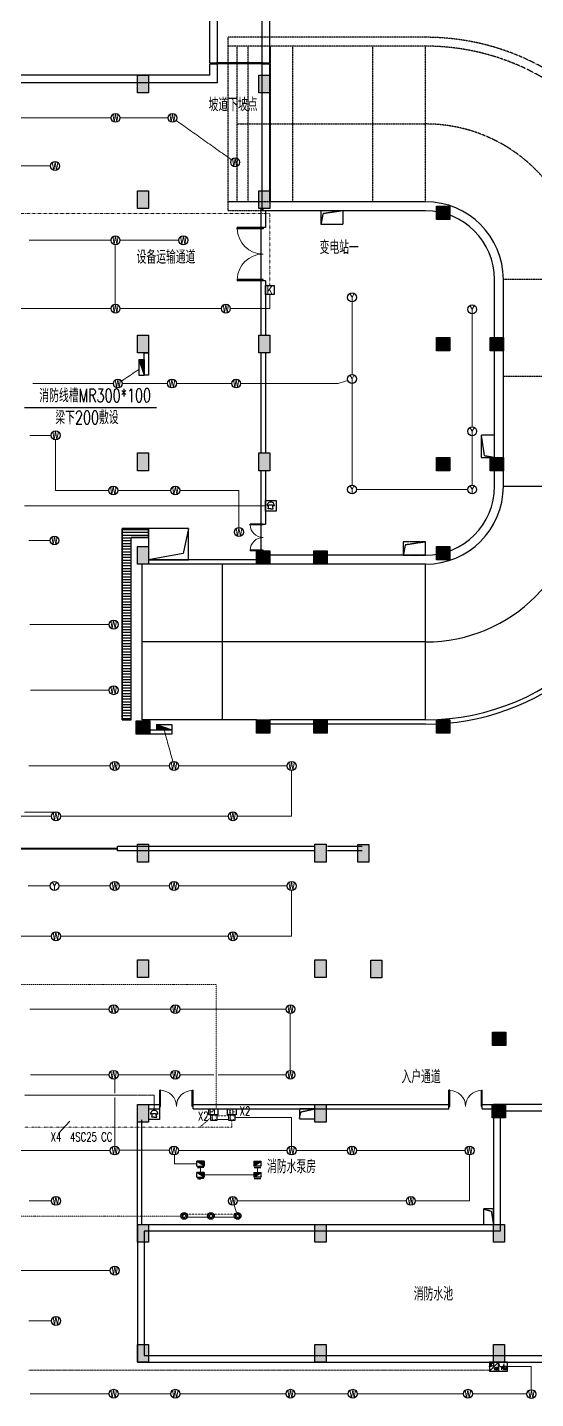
# Model space of a CAD drawing. Extents: x -1348811 to 123514, y -640545 to 749356.
# Drawn here: x -527748 to -504907, y -441352 to -379673 of the extents above; entities that cross this region are included whole.
import ezdxf
from ezdxf.enums import TextEntityAlignment as Align

# ---------------------------------------------------------------- set-up
doc = ezdxf.new("R2010")
doc.units = 0
doc.header["$LTSCALE"] = 10
doc.header["$MEASUREMENT"] = 0
for name, pattern in [('8.17_for siteplandwg$0$DASH', [0.35, 0.25, -0.1]), ('ACAD_ISO11W100', [33.5, 12, -3, 12, -3, 0.5, -3]), ('DASH', [0.35, 0.25, -0.1]), ('DASHDOT', [25.4, 12.7, -6.35, 0, -6.35]), ('DIVIDE2', [0.625, 0.25, -0.125, 0, -0.125, 0, -0.125]), ('PHANTOM', [2.5, 1.25, -0.25, 0.25, -0.25, 0.25, -0.25]), ('常规', [20, 10, 0, 10])]:
    doc.linetypes.add(name, pattern=pattern)
doc.layers.get('0').update_dxf_attribs({"linetype": 'CONTINUOUS'})
for name, color, linetype in [('A-STAIRS', 9, 'CONTINUOUS'), ('COLU', 1, 'CONTINUOUS'), ('COLU_HATCH', 252, 'CONTINUOUS'), ('jlq', 1, 'CONTINUOUS'), ('JPS-P', 150, 'PHANTOM'), ('JPS-WALL', 7, 'CONTINUOUS'), ('JPS-XHS', 7, 'CONTINUOUS'), ('RD-equip', 3, 'CONTINUOUS'), ('RD-Text', 4, 'CONTINUOUS'), ('STAIR', 9, 'CONTINUOUS'), ('STAIRS', 9, 'CONTINUOUS'), ('TEXT', 7, 'CONTINUOUS'), ('wall', 8, 'CONTINUOUS'), ('WINDOW', 4, 'CONTINUOUS'), ('大空间线缆层', 1, 'CONTINUOUS')]:
    doc.layers.add(name, color=color, linetype=linetype)
doc.layers.add('RD-Line', color=2, linetype='常规', lineweight=0)
doc.styles.add('FS1', font='txt4.shx', dxfattribs={"width": 0.8, "bigfont": 'fstxt.shx'})
doc.styles.add('FS2', font='tjromans.shx', dxfattribs={"width": 0.8, "bigfont": 'tjhztxt.shx'})
doc.styles.get("Standard").update_dxf_attribs({"font": 'GBENOR', "bigfont": 'GBCBIG'})

# ---------------------------------------------------------------- blocks, each defined once
blk = doc.blocks.new('$DorLib2D$00000002')
for p, q in [((-0.5, 0), (-0.5, 0.4875)), ((-0.475, 0.4875), (-0.5, 0.4875)), ((-0.475, 0), (-0.475, 0.4875)), ((0.475, 0), (0.475, 0.4875)), ((0.475, 0.4875), (0.5, 0.4875)), ((0.5, 0), (0.5, 0.4875)), ((-0.5, 0), (-0.475, 0)), ((0.5, 0), (0.475, 0))]:
    blk.add_line(p, q)
at = {"lineweight": 13}
for centre, start, end in [((-0.4875, 0), 0, 88.53072), ((0.4875, 0), 91.46928, 180)]:
    blk.add_arc(centre, 0.4875, start, end, dxfattribs=at)
blk = doc.blocks.new('WG')
at = {"layer": 'RD-equip'}
blk.add_circle((0, 0), 200, dxfattribs=at)
at = {"layer": 'RD-equip', "color": 4, "style": 'FS1', "width": 0.8}
blk.add_attdef('消防', text='', height=360, dxfattribs=at).set_placement((0, 0), align=Align.MIDDLE)
blk = doc.blocks.new('WWWW')
at = {"layer": 'RD-equip'}
blk.add_blockref('WG', (0, 0), dxfattribs=at).add_auto_attribs({'消防': 'W'})
blk = doc.blocks.new('yy')
at = {"layer": 'RD-equip'}
blk.add_circle((0, 0), 200, dxfattribs=at)
at = {"layer": 'RD-equip', "color": 4, "style": 'FS1', "width": 0.8}
blk.add_attdef('Y', text='', height=360, dxfattribs=at).set_placement((0, 0), align=Align.MIDDLE)
blk = doc.blocks.new('YYYY')
at = {"layer": 'RD-equip'}
blk.add_blockref('yy', (0, 0), dxfattribs=at).add_auto_attribs({'Y': 'Y'})
blk = doc.blocks.new('A$C306E046D')
at = {"layer": 'jlq'}
for p, q in [((-550, 600), (-550, -4800)), ((-250, 300), (-250, -5100))]:
    blk.add_line(p, q, dxfattribs=at)
blk = doc.blocks.new('$equip$00001636')
for p, q in [((0.5, 0), (-0.5, 0)), ((0.5, 0), (-0.5, -1)), ((-0.5, 0), (-0.5, -1)), ((0.5, -1), (0.5, 0)), ((-0.5, -1), (0.5, -1)), ((-0.42, -0.13, 0), (-0.42, -0.43, 0)), ((-0.27, -0.13, 0), (-0.42, -0.13, 0)), ((-0.42, -0.43, 0), (-0.27, -0.43, 0)), ((-0.27, -0.18, 0), (-0.07, -0.08, 0)), ((-0.27, -0.43, 0), (-0.27, -0.13, 0)), ((-0.07, -0.48, 0), (-0.27, -0.38, 0)), ((-0.07, -0.08, 0), (-0.07, -0.48, 0)), ((0.11, -0.6), (0.34, -0.84)), ((0.11, -0.84), (0.34, -0.6))]:
    blk.add_line(p, q)
blk.add_circle((0.22, -0.72), 0.169)
for p in [(0, 0), (-0.5, -0.5), (0, -1), (0.5, -0.5)]:
    blk.add_point(p)
at = {"flags": 9}
blk.add_attdef('A', (0, 0), '', height=0.00002, dxfattribs=at)
blk.add_attdef('B', text='', height=0.4, dxfattribs=at).set_placement((0.88, -0.7), align=Align.MIDDLE_CENTER)
blk = doc.blocks.new('$equip$00001630')
for p, q in [((-0.5, 0), (-0.5, -1)), ((0.5, 0), (-0.5, 0)), ((0.5, -1), (0.5, 0)), ((-0.5, -1), (0.5, -1)), ((-0.17, -0.5), (-0.17, -0.85))]:
    blk.add_line(p, q)
for radius in [0.226, 0.113]:
    blk.add_circle((0.23, -0.64), radius)
blk.add_arc((-0.17, -0.2), 0.3, 180, 0)
for p in [(0, 0), (-0.5, -0.5), (0, -1), (0.5, -0.5)]:
    blk.add_point(p)
at = {"flags": 9}
blk.add_attdef('A', (0, 0), '', height=0.00002, dxfattribs=at)
blk.add_attdef('B', text='', height=0.4, dxfattribs=at).set_placement((0.88, -0.7), align=Align.MIDDLE_CENTER)
blk = doc.blocks.new('daadfadada')
at = {"layer": 'RD-equip'}
blk.add_lwpolyline([(-300, 600), (300, 600), (300, 0), (-300, 0)], close=True, dxfattribs=at)
at = {"layer": 'RD-equip', "color": 4, "style": 'FS1', "width": 0.8}
blk.add_attdef('M', text='', height=600, dxfattribs=at).set_placement((0, 300), align=Align.MIDDLE)
blk = doc.blocks.new('SC')
at = {"linetype": 'Continuous'}
for centre, radius in [((0, 0), 150), ((-112, 0), 25), ((-112, 0), 15), ((-112, 0), 5), ((-56, 97), 25), ((0, 0), 75), ((-56, 97), 15), ((-56, 97), 5), ((56, 97), 25), ((56, 97), 15), ((56, 97), 5), ((112, 0), 25), ((112, 0), 15), ((112, 0), 5), ((-56, -97), 25), ((-56, -97), 15), ((-56, -97), 5), ((56, -97), 25), ((56, -97), 15), ((56, -97), 5)]:
    blk.add_circle(centre, radius, dxfattribs=at)
blk = doc.blocks.new('SB')
at = {"linetype": 'Continuous'}
blk.add_hatch(color=256, dxfattribs=at).paths.add_polyline_path([(0, 110), (0, -110), (330, -110)])
for p, q in [((0, 110), (330, -110)), ((330, 110), (0, 110)), ((0, -110), (0, 110)), ((17, 166), (313, 166)), ((313, 166), (172, 193)), ((330, 110), (330, -110)), ((0, -110), (330, -110))]:
    blk.add_line(p, q, dxfattribs=at)
blk = doc.blocks.new('KZMK')
at = {"layer": 'RD-equip'}
blk.add_lwpolyline([(-200, 400), (200, 400), (200, 0), (-200, 0)], close=True, dxfattribs=at)
at = {"layer": 'RD-equip', "color": 4, "style": 'FS1', "width": 0.8}
blk.add_attdef('C', text='', height=400, dxfattribs=at).set_placement((0, 200), align=Align.MIDDLE)
blk = doc.blocks.new('DXHS')
at = {"layer": 'JPS-XHS'}
blk.add_hatch(color=256, dxfattribs=at).paths.add_polyline_path([(-350, 240), (-350, 0), (350, 0)])
at = {"layer": 'JPS-XHS', "linetype": 'Continuous'}
for p, q in [((-350, 240), (-350, 0)), ((-350, 240), (350, 240)), ((-350, 0), (350, 0)), ((350, 240), (350, 0))]:
    blk.add_line(p, q, dxfattribs=at)
at = {"layer": 'JPS-XHS'}
blk.add_line((-350, 240), (350, 0), dxfattribs=at)
blk = doc.blocks.new('adfarq2daasdfwqdf')
at = {"color": 4}
for p, q in [((-73, 0), (-139, 0)), ((-94, -112), (-67, 29)), ((-67, 29), (62, 29)), ((94, -112), (62, 29)), ((139, 0), (71, 0)), ((0, -112), (-94, -112)), ((0, -112), (94, -112))]:
    blk.add_line(p, q, dxfattribs=at)
blk.add_ellipse((0, 0), major_axis=(98.3, 98.3), ratio=1, start_param=5.497787, end_param=8.63938, dxfattribs=at)
at = {"layer": 'RD-equip'}
blk.add_lwpolyline([(-201, 200), (199, 200), (199, -200), (-201, -200)], close=True, dxfattribs=at)

msp = doc.modelspace()

# ---------------------------------------------------------------- hatches: boundary and pattern name
at = {"layer": 'COLU_HATCH'}
for points in [[(-522803.4, -381816.4), (-522303.4, -381816.4), (-522303.4, -382616.4), (-522803.4, -382616.4)], [(-517353.4, -381816.4), (-516853.4, -381816.4), (-516853.4, -382616.4), (-517353.4, -382616.4)], [(-522803.4, -387016.4), (-522303.4, -387016.4), (-522303.4, -387816.4), (-522803.4, -387816.4)], [(-517353.4, -387016.4), (-516853.4, -387016.4), (-516853.4, -387816.4), (-517353.4, -387816.4)], [(-509353.4, -387716.4), (-508753.4, -387716.4), (-508753.4, -388316.4), (-509353.4, -388316.4)], [(-522803.4, -393516.4), (-522303.4, -393516.4), (-522303.4, -394316.4), (-522803.4, -394316.4)], [(-517353.4, -393516.4), (-516853.4, -393516.4), (-516853.4, -394316.4), (-517353.4, -394316.4)], [(-509353.4, -393616.4), (-508753.4, -393616.4), (-508753.4, -394216.4), (-509353.4, -394216.4)], [(-506953.4, -393616.4), (-506353.4, -393616.4), (-506353.4, -394216.4), (-506953.4, -394216.4)], [(-522803.4, -398816.4), (-522303.4, -398816.4), (-522303.4, -399616.4), (-522803.4, -399616.4)], [(-517353.4, -398816.4), (-516853.4, -398816.4), (-516853.4, -399616.4), (-517353.4, -399616.4)], [(-509353.4, -399016.4), (-508753.4, -399016.4), (-508753.4, -399616.4), (-509353.4, -399616.4)], [(-506953.4, -399016.4), (-506353.4, -399016.4), (-506353.4, -399616.4), (-506953.4, -399616.4)], [(-522803.4, -403016.4), (-522303.4, -403016.4), (-522303.4, -403816.4), (-522803.4, -403816.4)], [(-517453.4, -403216.4), (-516853.4, -403216.4), (-516853.4, -403816.4), (-517453.4, -403816.4)], [(-514876.1, -403216.4), (-514276.1, -403216.4), (-514276.1, -403816.4), (-514876.1, -403816.4)], [(-509353.4, -403023.7), (-508753.4, -403023.7), (-508753.4, -403623.7), (-509353.4, -403623.7)], [(-522853.4, -410866.4), (-522253.4, -410866.4), (-522253.4, -411466.4), (-522853.4, -411466.4)], [(-517453.4, -410816.4), (-516853.4, -410816.4), (-516853.4, -411416.4), (-517453.4, -411416.4)], [(-514876.1, -410816.4), (-514276.1, -410816.4), (-514276.1, -411416.4), (-514876.1, -411416.4)], [(-509353.4, -410816.4), (-508753.4, -410816.4), (-508753.4, -411416.4), (-509353.4, -411416.4)], [(-522803.4, -416416.4), (-522303.4, -416416.4), (-522303.4, -417216.4), (-522803.4, -417216.4)], [(-514826.1, -416416.4), (-514326.1, -416416.4), (-514326.1, -417216.4), (-514826.1, -417216.4)], [(-512902, -416423.9), (-512402, -416423.9), (-512402, -417223.9), (-512902, -417223.9)], [(-522803.4, -421616.4), (-522303.4, -421616.4), (-522303.4, -422416.4), (-522803.4, -422416.4)], [(-514826.1, -421616.4), (-514326.1, -421616.4), (-514326.1, -422416.4), (-514826.1, -422416.4)], [(-512319, -421626), (-511819, -421626), (-511819, -422426), (-512319, -422426)], [(-506840.8, -424869), (-506240.8, -424869), (-506240.8, -425469), (-506840.8, -425469)], [(-522803.4, -428116.4), (-522303.4, -428116.4), (-522303.4, -428916.4), (-522803.4, -428916.4)], [(-514826.1, -428116.4), (-514326.1, -428116.4), (-514326.1, -428916.4), (-514826.1, -428916.4)], [(-506853.4, -428116.4), (-506253.4, -428116.4), (-506253.4, -428716.4), (-506853.4, -428716.4)], [(-522803.4, -433516.4), (-522303.4, -433516.4), (-522303.4, -434316.4), (-522803.4, -434316.4)], [(-514826.1, -433516.4), (-514326.1, -433516.4), (-514326.1, -434316.4), (-514826.1, -434316.4)], [(-506803.4, -433516.4), (-506303.4, -433516.4), (-506303.4, -434316.4), (-506803.4, -434316.4)], [(-522803.4, -438916.4), (-522303.4, -438916.4), (-522303.4, -439716.4), (-522803.4, -439716.4)], [(-514826.1, -438916.4), (-514326.1, -438916.4), (-514326.1, -439716.4), (-514826.1, -439716.4)], [(-506803.4, -438916.4), (-506303.4, -438916.4), (-506303.4, -439716.4), (-506803.4, -439716.4)]]:
    msp.add_hatch(color=256, dxfattribs=at).paths.add_polyline_path(points)
at = {"layer": 'STAIRS'}
h = msp.add_hatch(dxfattribs=at)
h.set_pattern_fill('ANSI31', color=252, scale=1000, angle=315, style=0)
h.set_pattern_definition([(0, (-485.74, -365756.97), (4e-14, 125), [])])
h.paths.add_polyline_path([(-523486.4, -410816.4), (-523086.4, -410816.4), (-523086.4, -402616.4), (-522303.4, -402616.4), (-522303.4, -402216.4), (-523486.4, -402216.4)])

# ---------------------------------------------------------------- linework, layer by layer
at = {"layer": 'A-STAIRS', "linetype": 'DASH', "ltscale": 5}
for p, q in [((-509853.4, -380116.4), (-518720.4, -380116.4)), ((-518720.4, -387916.4), (-518720.4, -380116.4)), ((-509853.4, -380516.4), (-518720.4, -380516.4)), ((-518320.4, -387516.4), (-518320.4, -380516.4)), ((-517820.4, -387516.4), (-517820.4, -380516.4)), ((-516820.4, -387516.4), (-516820.4, -380516.4)), ((-515820.4, -387516.4), (-515820.4, -380516.4)), ((-512220.4, -387516.4), (-512220.4, -380516.4)), ((-509853.4, -387516.4), (-509853.4, -380516.4)), ((-518293.4, -384016.4), (-509853.4, -384016.4)), ((-517353.4, -387516.4), (-518720.4, -387516.4)), ((-516853.4, -387516.4), (-518720.4, -387516.4)), ((-517153.4, -387916.4), (-518720.4, -387916.4)), ((-499353.4, -391016.4), (-506353.4, -391016.4)), ((-506353.4, -395366.4), (-499353.4, -395366.4))]:
    msp.add_line(p, q, dxfattribs=at)
at = {"layer": 'A-STAIRS', "linetype": 'ByBlock'}
for p, q in [((-517153.4, -381266.4), (-519253.4, -381266.4)), ((-517153.4, -381316.4), (-519253.4, -381316.4)), ((-499353.4, -400316.4), (-506353.4, -400316.4)), ((-523486.4, -410816.4), (-523486.4, -402216.4)), ((-522303.4, -402216.4), (-523486.4, -402216.4)), ((-523086.4, -410816.4), (-523086.4, -402616.4)), ((-522303.4, -402616.4), (-523086.4, -402616.4)), ((-522586.4, -410816.4), (-522586.4, -403816.4)), ((-518986.4, -410816.4), (-518986.4, -403816.4)), ((-518986.4, -410816.4), (-518986.4, -403816.4)), ((-509853.4, -410816.4), (-509853.4, -403816.4)), ((-509853.4, -407316.4), (-522586.4, -407316.4)), ((-523086.4, -410816.4), (-523486.4, -410816.4))]:
    msp.add_line(p, q, dxfattribs=at)
at = {"layer": 'A-STAIRS', "linetype": 'DASH'}
for points in [[(-513553.4, -387916.4), (-514465.5, -388052.3), (-514553.4, -388516.4)], [(-513553.4, -387916.4), (-514465.5, -388052.3), (-514553.4, -388516.4)], [(-507353.4, -398016.4), (-507217.5, -398928.5), (-506753.4, -399016.4)], [(-509853.4, -402816.4), (-510765.5, -402952.3), (-510853.4, -403416.4)], [(-515526.1, -428766.4), (-515452.3, -428454.4), (-514826.1, -428316.4)], [(-507253.4, -432816.4), (-506899.1, -432923.8), (-506803.4, -433516.4)]]:
    msp.add_lwpolyline(points, dxfattribs=at)
for points in [[(-514553.4, -388516.4), (-513553.4, -388516.4), (-513553.4, -387916.4), (-514553.4, -387916.4)], [(-514553.4, -388516.4), (-513553.4, -388516.4), (-513553.4, -387916.4), (-514553.4, -387916.4)], [(-506753.4, -399016.4), (-506753.4, -398016.4), (-507353.4, -398016.4), (-507353.4, -399016.4)], [(-510853.4, -403416.4), (-509853.4, -403416.4), (-509853.4, -402816.4), (-510853.4, -402816.4)], [(-514826.1, -428766.4), (-514826.1, -428316.4), (-515526.1, -428316.4), (-515526.1, -428766.4)], [(-507253.4, -433516.4), (-506803.4, -433516.4), (-506803.4, -432816.4), (-507253.4, -432816.4)]]:
    msp.add_lwpolyline(points, close=True, dxfattribs=at)
at = {"layer": 'A-STAIRS', "linetype": 'ByBlock'}
msp.add_lwpolyline([(-522303.4, -402216.4), (-522303.4, -403616.4), (-520503.4, -403616.4), (-520503.4, -402216.4)], close=True, dxfattribs=at)
msp.add_lwpolyline([(-520503.4, -402216.4), (-520742.1, -403334.8), (-522303.4, -403616.4)], dxfattribs=at)
at = {"layer": 'A-STAIRS', "linetype": 'DASH', "ltscale": 5}
for radius in [10900, 10500, 7000]:
    msp.add_arc((-509853.4, -391016.4), radius, 0, 90, dxfattribs=at)
at = {"layer": 'A-STAIRS', "linetype": 'ByBlock'}
msp.add_arc((-509853.4, -400316.4), 7000, 270, 0, dxfattribs=at)
at = {"layer": 'COLU'}
for points in [[(-522803.4, -381816.4), (-522303.4, -381816.4), (-522303.4, -382616.4), (-522803.4, -382616.4)], [(-517353.4, -381816.4), (-516853.4, -381816.4), (-516853.4, -382616.4), (-517353.4, -382616.4)], [(-522803.4, -387016.4), (-522303.4, -387016.4), (-522303.4, -387816.4), (-522803.4, -387816.4)], [(-517353.4, -387016.4), (-516853.4, -387016.4), (-516853.4, -387816.4), (-517353.4, -387816.4)], [(-509353.4, -387716.4), (-508753.4, -387716.4), (-508753.4, -388316.4), (-509353.4, -388316.4)], [(-522803.4, -393516.4), (-522303.4, -393516.4), (-522303.4, -394316.4), (-522803.4, -394316.4)], [(-517353.4, -393516.4), (-516853.4, -393516.4), (-516853.4, -394316.4), (-517353.4, -394316.4)], [(-509353.4, -393616.4), (-508753.4, -393616.4), (-508753.4, -394216.4), (-509353.4, -394216.4)], [(-506953.4, -393616.4), (-506353.4, -393616.4), (-506353.4, -394216.4), (-506953.4, -394216.4)], [(-522803.4, -398816.4), (-522303.4, -398816.4), (-522303.4, -399616.4), (-522803.4, -399616.4)], [(-517353.4, -398816.4), (-516853.4, -398816.4), (-516853.4, -399616.4), (-517353.4, -399616.4)], [(-509353.4, -399016.4), (-508753.4, -399016.4), (-508753.4, -399616.4), (-509353.4, -399616.4)], [(-506953.4, -399016.4), (-506353.4, -399016.4), (-506353.4, -399616.4), (-506953.4, -399616.4)], [(-522803.4, -403016.4), (-522303.4, -403016.4), (-522303.4, -403816.4), (-522803.4, -403816.4)], [(-517453.4, -403216.4), (-516853.4, -403216.4), (-516853.4, -403816.4), (-517453.4, -403816.4)], [(-514876.1, -403216.4), (-514276.1, -403216.4), (-514276.1, -403816.4), (-514876.1, -403816.4)], [(-509353.4, -403023.7), (-508753.4, -403023.7), (-508753.4, -403623.7), (-509353.4, -403623.7)], [(-522853.4, -410866.4), (-522253.4, -410866.4), (-522253.4, -411466.4), (-522853.4, -411466.4)], [(-517453.4, -410816.4), (-516853.4, -410816.4), (-516853.4, -411416.4), (-517453.4, -411416.4)], [(-514876.1, -410816.4), (-514276.1, -410816.4), (-514276.1, -411416.4), (-514876.1, -411416.4)], [(-509353.4, -410816.4), (-508753.4, -410816.4), (-508753.4, -411416.4), (-509353.4, -411416.4)], [(-522803.4, -416416.4), (-522303.4, -416416.4), (-522303.4, -417216.4), (-522803.4, -417216.4)], [(-514826.1, -416416.4), (-514326.1, -416416.4), (-514326.1, -417216.4), (-514826.1, -417216.4)], [(-512902, -416423.9), (-512402, -416423.9), (-512402, -417223.9), (-512902, -417223.9)], [(-522803.4, -421616.4), (-522303.4, -421616.4), (-522303.4, -422416.4), (-522803.4, -422416.4)], [(-514826.1, -421616.4), (-514326.1, -421616.4), (-514326.1, -422416.4), (-514826.1, -422416.4)], [(-512319, -421626), (-511819, -421626), (-511819, -422426), (-512319, -422426)], [(-506840.8, -424869), (-506240.8, -424869), (-506240.8, -425469), (-506840.8, -425469)], [(-522803.4, -428116.4), (-522303.4, -428116.4), (-522303.4, -428916.4), (-522803.4, -428916.4)], [(-514826.1, -428116.4), (-514326.1, -428116.4), (-514326.1, -428916.4), (-514826.1, -428916.4)], [(-506853.4, -428116.4), (-506253.4, -428116.4), (-506253.4, -428716.4), (-506853.4, -428716.4)], [(-522803.4, -433516.4), (-522303.4, -433516.4), (-522303.4, -434316.4), (-522803.4, -434316.4)], [(-514826.1, -433516.4), (-514326.1, -433516.4), (-514326.1, -434316.4), (-514826.1, -434316.4)], [(-506803.4, -433516.4), (-506303.4, -433516.4), (-506303.4, -434316.4), (-506803.4, -434316.4)], [(-522803.4, -438916.4), (-522303.4, -438916.4), (-522303.4, -439716.4), (-522803.4, -439716.4)], [(-514826.1, -438916.4), (-514326.1, -438916.4), (-514326.1, -439716.4), (-514826.1, -439716.4)], [(-506803.4, -438916.4), (-506303.4, -438916.4), (-506303.4, -439716.4), (-506803.4, -439716.4)]]:
    msp.add_lwpolyline(points, close=True, dxfattribs=at)
at = {"layer": 'jlq'}
for p, q in [((-519553.4, -381266.4), (-519553.4, -370916.4)), ((-519203.4, -381266.4), (-519203.4, -370916.4)), ((-517203.4, -381266.4), (-517203.4, -370916.4)), ((-516853.4, -381266.4), (-516853.4, -370916.4)), ((-519553.4, -381266.4), (-519203.4, -381266.4)), ((-519553.4, -381316.4), (-519203.4, -381316.4)), ((-519553.4, -381816.4), (-519553.4, -381316.4)), ((-519203.4, -382166.4), (-519203.4, -381316.4)), ((-517203.4, -381266.4), (-516853.4, -381266.4)), ((-517203.4, -381316.4), (-516853.4, -381316.4)), ((-517203.4, -387916.4), (-517203.4, -381316.4)), ((-516853.4, -387516.4), (-516853.4, -381316.4)), ((-519553.4, -381816.4), (-541330.5, -381816.4)), ((-519203.4, -382166.4), (-541212.4, -382166.4)), ((-509853.4, -387916.4), (-517203.4, -387916.4)), ((-517153.4, -387916.4), (-517153.4, -387816.4)), ((-509853.4, -387516.4), (-516853.4, -387516.4)), ((-506753.4, -400316.4), (-506753.4, -391016.4)), ((-506353.4, -400316.4), (-506353.4, -391016.4)), ((-509853.4, -403416.4), (-516853.4, -403416.4)), ((-516853.4, -403416.4), (-516853.4, -403816.4)), ((-509853.4, -403816.4), (-516853.4, -403816.4)), ((-498353.4, -428116.4), (-506803.4, -428116.4)), ((-506803.4, -428116.4), (-506803.4, -433516.4)), ((-498703.4, -428416.4), (-506503.4, -428416.4)), ((-506503.4, -428416.4), (-506503.4, -433816.4)), ((-522803.4, -433516.4), (-522803.4, -439716.4)), ((-522803.4, -433516.4), (-506803.4, -433516.4)), ((-506503.4, -433816.4), (-522503.4, -433816.4)), ((-522503.4, -433816.4), (-522503.4, -439416.4)), ((-522803.4, -439716.4), (-498703.4, -439716.4)), ((-522503.4, -439416.4), (-498703.4, -439416.4))]:
    msp.add_line(p, q, dxfattribs=at)
for centre, radius, start, end in [((-509853.4, -391016.4), 3500, 0, 90), ((-509853.4, -391016.4), 3100, 0, 90), ((-509853.4, -400316.4), 3500, 270, 0), ((-509853.4, -400316.4), 3100, 270, 0)]:
    msp.add_arc(centre, radius, start, end, dxfattribs=at)
at = {"layer": 'JPS-WALL'}
for points in [[(-522303.4, -394316.4), (-522303.4, -395316.4), (-522503.4, -395316.4), (-522503.4, -394316.4)], [(-521253.4, -411466.4), (-522253.4, -411466.4), (-522253.4, -411266.4), (-521253.4, -411266.4)]]:
    msp.add_lwpolyline(points, close=True, dxfattribs=at)
at = {"layer": 'RD-equip'}
for points in [[(-519592.2, -428316.4), (-519192.5, -428316.4), (-519192.5, -428583.1), (-519592.2, -428583.1)], [(-518760.1, -428316.4), (-518360.4, -428316.4), (-518360.4, -428583.1), (-518760.1, -428583.1)]]:
    msp.add_lwpolyline(points, close=True, dxfattribs=at)
at = {"layer": 'RD-Line'}
for p, q in [((-523988.3, -383740.9), (-528897.2, -383740.9)), ((-521427.9, -383740.9), (-523588.3, -383740.9)), ((-518575.4, -385625.4), (-521064.9, -383856.8)), ((-526705.9, -385899.4), (-534356.2, -385899.4)), ((-527670.3, -389248.6), (-523988.3, -389248.6)), ((-523812, -392125), (-523812, -389447.2)), ((-523588.3, -389248.6), (-520939.2, -389248.6)), ((-516853.4, -391684.6), (-516853.4, -392323.2)), ((-513154.2, -395284.5), (-513154.2, -392017.7)), ((-523988.3, -392323.6), (-528897.2, -392323.6)), ((-519028.8, -392323.6), (-523588.3, -392323.6)), ((-518628.8, -392323.2), (-516853.4, -392323.2)), ((-507755.7, -392554.8), (-507755.7, -397639.7)), ((-522743.4, -395061.5), (-523519.9, -395580.6)), ((-527510, -395691.7), (-523886.1, -395691.7)), ((-523486.1, -395691.7), (-521451.2, -395691.7)), ((-521051.2, -395691.7), (-518565.4, -395691.7)), ((-518165.4, -395691.7), (-513779, -395691.7)), ((-513779, -395691.7), (-513344, -395547.4)), ((-513154.2, -400259.3), (-513154.2, -395684.5)), ((-526681.8, -398023.9), (-527645.4, -398023.9)), ((-526481.8, -398223.9), (-526481.8, -400504.1)), ((-507755.7, -398039.7), (-507755.7, -400259.3)), ((-524087.5, -400504.1), (-526481.8, -400504.1)), ((-521299.1, -400504.1), (-523687.5, -400504.1)), ((-518239.9, -400504.1), (-520899.1, -400504.1)), ((-518239.9, -402173.9), (-518239.9, -400504.1)), ((-507955.7, -400459.3), (-512954.2, -400459.3)), ((-526732.5, -402749.8), (-527688.2, -402749.8)), ((-527641.9, -406535.5), (-524073.4, -406535.5)), ((-524073.4, -409487.5), (-527604, -409487.5)), ((-521603.4, -411266.4), (-521211.9, -412701)), ((-527683.4, -412894), (-524023.4, -412894)), ((-523623.4, -412894), (-521359.2, -412894)), ((-520959.2, -412894), (-516073.4, -412894)), ((-515883.1, -413093.8), (-515883.1, -415150.8)), ((-526538.2, -414971.7), (-527884.8, -414971.7)), ((-526666.1, -415158.3), (-528564.5, -415158.3)), ((-518716.1, -415158.3), (-526266.1, -415158.3)), ((-518316.3, -415150.8), (-515883.1, -415150.8)), ((-527711.7, -418294), (-526731.1, -418294)), ((-526331.1, -418294), (-524023.4, -418294)), ((-523623.4, -418294), (-521359.2, -418294)), ((-520959.2, -418294), (-516073.4, -418294)), ((-515878.8, -418493.9), (-515878.8, -420558.3)), ((-526666.1, -420558.3), (-534316.1, -420558.3)), ((-518716.1, -420558.3), (-526266.1, -420558.3)), ((-515878.8, -420558.3), (-518316.1, -420558.3)), ((-527647.9, -423835.5), (-524073.4, -423835.5)), ((-523673.4, -423835.5), (-521302.8, -423835.5)), ((-520902.8, -423835.5), (-516123.4, -423835.5)), ((-515933.2, -426587.7), (-515933.2, -424035.2)), ((-524073.4, -426787.5), (-527612.1, -426787.5)), ((-521302.8, -426787.5), (-523673.4, -426787.5)), ((-519368.9, -426787.5), (-520902.8, -426787.5)), ((-516123.4, -426787.5), (-519168.9, -426787.5)), ((-523823.4, -427610.7), (-523823.4, -426981.1)), ((-523823.4, -429994), (-523823.4, -427810.7)), ((-519241.9, -428791.6), (-518690.5, -428791.6)), ((-518430.1, -428713.3), (-515876.8, -428713.3)), ((-515876.8, -429994), (-515876.8, -428713.3)), ((-528909.2, -430194), (-524023.4, -430194)), ((-521358.6, -430177.9), (-523624.1, -430177.9)), ((-521135.1, -430392.5), (-521135.1, -430786.6)), ((-520959.2, -430194), (-516073.4, -430194)), ((-515673.4, -430194), (-513359.2, -430194)), ((-512959.2, -430194), (-508073.4, -430194)), ((-507873.4, -430394), (-507873.4, -432458.3)), ((-520126.7, -430786.6), (-521135.1, -430786.6)), ((-519968.2, -430979.9), (-519968.2, -431176.6)), ((-519968.2, -430979.9), (-519968.2, -431176.6)), ((-517412, -430952.6), (-517411.7, -431176.6)), ((-517412, -430952.6), (-517411.7, -431176.6)), ((-519796.7, -431286.6), (-517576.7, -431286.6)), ((-519796.7, -431286.6), (-517576.7, -431286.6)), ((-526666.1, -432459.8), (-527678.2, -432459.8)), ((-518455.4, -432648.8), (-518345.3, -432994.4)), ((-510716.1, -432458.3), (-518316.1, -432458.3)), ((-510316.1, -432458.3), (-507873.4, -432458.3)), ((-520560.7, -433193.7), (-519638.8, -433193.7)), ((-520549.7, -433193.7), (-519649.7, -433193.7)), ((-519360.7, -433193.7), (-518438.8, -433193.7)), ((-519349.7, -433193.7), (-518449.7, -433193.7)), ((-524023.4, -435594), (-528909.2, -435594)), ((-526666.1, -437858.3), (-527686, -437858.3)), ((-506172.5, -439916.4), (-505105.1, -439916.4)), ((-505105.1, -440952.1), (-505105.1, -439916.4)), ((-527632.2, -441135.5), (-524073.4, -441135.5)), ((-523673.4, -441135.5), (-521302.8, -441135.5)), ((-520902.8, -441135.5), (-516123.4, -441135.5)), ((-515723.4, -441135.5), (-513325.5, -441135.5)), ((-512925.5, -441135.5), (-508146.2, -441135.5)), ((-507746.2, -441135.5), (-505293.6, -441135.5))]:
    msp.add_line(p, q, dxfattribs=at)
at = {"layer": 'RD-Line', "color": 1, "linetype": 'DASHDOT', "ltscale": 0.03}
for p in [(-530172.5, -388038.5), (-516853.4, -391284.6)]:
    msp.add_line(p, (-516853.4, -388038.5), dxfattribs=at)
at = {"layer": 'RD-Line', "linetype": '8.17_for siteplandwg$0$DASH', "ltscale": 1.2}
msp.add_line((-517053.3, -401189), (-527884.8, -401189), dxfattribs=at)
at = {"layer": 'RD-Line', "color": 1, "linetype": 'DASHDOT', "ltscale": 0.05}
for p, q in [((-530172.5, -422721.6), (-519268.9, -422721.6)), ((-519268.9, -428316.4), (-519268.9, -422721.6)), ((-520849.7, -433140.5), (-530212.4, -433140.5))]:
    msp.add_line(p, q, dxfattribs=at)
at = {"layer": 'RD-Line', "linetype": '8.17_for siteplandwg$0$DASH'}
for p, q in [((-522053.4, -427710.7), (-527884.8, -427710.7)), ((-522053.4, -428316.4), (-522053.4, -427710.7))]:
    msp.add_line(p, q, dxfattribs=at)
at = {"layer": 'RD-Line', "color": 1, "linetype": 'DASHDOT', "ltscale": 0.02}
for p, q in [((-519241.9, -428637.4), (-518690.5, -428637.4)), ((-520571.6, -433059.4), (-519627.9, -433059.4)), ((-519371.6, -433059.4), (-518427.9, -433059.4))]:
    msp.add_line(p, q, dxfattribs=at)
at = {"layer": 'RD-Line', "color": 1, "linetype": 'DIVIDE2', "ltscale": 1.2}
msp.add_line((-527884.8, -429149.3), (-520003.3, -429149.3), dxfattribs=at)
at = {"layer": 'RD-Line', "color": 1, "linetype": 'DIVIDE2', "ltscale": 0.8}
for p, q in [((-520003.3, -429149.3), (-519502.3, -428713.3)), ((-520003.3, -429149.3), (-518560.3, -429149.3)), ((-518560.3, -428843.5), (-518560.3, -429149.3))]:
    msp.add_line(p, q, dxfattribs=at)
at = {"layer": 'RD-Line', "color": 1, "linetype": 'ACAD_ISO11W100', "ltscale": 0.05}
msp.add_line((-527681.3, -440073.4), (-506972.4, -440073.4), dxfattribs=at)
at = {"layer": 'RD-Text'}
for p, q in [((-527884.8, -396771.9), (-521947.3, -396771.9)), ((-525846.9, -428866.9), (-526356.6, -429431.6))]:
    msp.add_line(p, q, dxfattribs=at)
at = {"layer": 'STAIR'}
msp.add_line((-517453.4, -410816.4), (-522586.4, -410816.4), dxfattribs=at)
msp.add_lwpolyline([(-523486.4, -410816.4), (-523086.4, -410816.4), (-523086.4, -402616.4), (-522303.4, -402616.4), (-522303.4, -402216.4), (-523486.4, -402216.4)], close=True, dxfattribs=at)
at = {"layer": 'wall', "linetype": 'ByBlock'}
for p, q in [((-517253.4, -387816.4), (-517253.4, -388666.4)), ((-517053.4, -387916.4), (-517053.4, -388666.4)), ((-517053.4, -388666.4), (-517253.4, -388666.4)), ((-517253.4, -391066.4), (-517253.4, -393516.4)), ((-517053.4, -391066.4), (-517253.4, -391066.4)), ((-517053.4, -391066.4), (-517053.4, -393516.4)), ((-517253.4, -394316.4), (-517253.4, -398816.4)), ((-517053.4, -394316.4), (-517053.4, -398816.4)), ((-517253.4, -399616.4), (-517253.4, -402016.4)), ((-517053.4, -399616.4), (-517053.4, -402016.4)), ((-517253.4, -402016.4), (-517053.4, -402016.4)), ((-517453.4, -403616.4), (-522303.4, -403616.4)), ((-517453.4, -403816.4), (-522303.4, -403816.4)), ((-509853.4, -410816.4), (-516853.4, -410816.4)), ((-509853.4, -411016.4), (-516853.4, -411016.4)), ((-514853.4, -416516.4), (-523703.4, -416516.4)), ((-514853.4, -416716.4), (-523703.4, -416716.4)), ((-512699.2, -416516.4), (-514253.4, -416516.4)), ((-512700, -416716.4), (-514253.4, -416716.4)), ((-522303.4, -428116.4), (-521803.4, -428116.4)), ((-522303.4, -428316.4), (-521803.4, -428316.4)), ((-521803.4, -428316.4), (-521803.4, -428116.4)), ((-520303.4, -428316.4), (-520303.4, -428116.4)), ((-520303.4, -428116.4), (-508803.4, -428116.4)), ((-520303.4, -428316.4), (-514803.4, -428316.4)), ((-520303.4, -428316.4), (-508803.4, -428316.4)), ((-508803.4, -428316.4), (-508803.4, -428116.4)), ((-507303.4, -428316.4), (-507303.4, -428116.4)), ((-507303.4, -428116.4), (-506803.4, -428116.4)), ((-507303.4, -428316.4), (-506803.4, -428316.4)), ((-522803.4, -433516.4), (-522803.4, -428816.4)), ((-522603.4, -433516.4), (-522603.4, -428816.4)), ((-514303.4, -433516.4), (-506803.4, -433516.4))]:
    msp.add_line(p, q, dxfattribs=at)
at = {"layer": 'wall'}
msp.add_line((-523703.4, -416716.4), (-523703.4, -416516.4), dxfattribs=at)
at = {"layer": 'wall', "linetype": 'ByBlock'}
for radius, end in [(10500, 0), (10700, 348.904687)]:
    msp.add_arc((-509853.4, -400316.4), radius, 270, end, dxfattribs=at)
at = {"layer": 'WINDOW', "linetype": 'ByBlock'}
for p, q in [((-517253.4, -388666.4), (-517253.4, -391066.4)), ((-517253.4, -402016.4), (-517253.4, -403216.4))]:
    msp.add_line(p, q, dxfattribs=at)
at = {"layer": 'WINDOW', "linetype": 'DASH', "ltscale": 2, "const_width": 100}
msp.add_lwpolyline([(-523703.4, -416616.4), (-529403.4, -416616.4)], dxfattribs=at)

# ---------------------------------------------------------------- block references
at = {"layer": 'JPS-P'}
for name, p, rotation in [('SB', (-519796.7, -430786.6), 180), ('SB', (-519796.7, -431286.6), 180), ('SC', (-520699.7, -433137.3), 270), ('SC', (-519499.7, -433137.3), 270), ('SC', (-518299.7, -433137.3), 270)]:
    msp.add_blockref(name, p, dxfattribs=dict(at, rotation=rotation))
at = {"layer": 'JPS-P', "xscale": -1, "rotation": 180}
for p in [(-517576.7, -430786.6), (-517576.7, -431286.6)]:
    msp.add_blockref('SB', p, dxfattribs=at)
at = {"layer": 'JPS-XHS', "xscale": -1, "rotation": 90}
msp.add_blockref('DXHS', (-522503.4, -394966.4), dxfattribs=at)
at = {"layer": 'JPS-XHS'}
msp.add_blockref('DXHS', (-521603.4, -411266.4), dxfattribs=at)
at = {"layer": 'RD-equip'}
for name, p in [('WWWW', (-523788.3, -383740.9)), ('WWWW', (-521227.9, -383740.9)), ('WWWW', (-526506, -385907.2)), ('WWWW', (-518412.4, -385741.2)), ('WWWW', (-523788.3, -389248.6)), ('WWWW', (-520739.2, -389248.6)), ('YYYY', (-513154.2, -391817.7)), ('WWWW', (-523788.3, -392323.6)), ('WWWW', (-518828.8, -392323.6)), ('YYYY', (-507755.7, -392354.8)), ('YYYY', (-513154.2, -395484.5)), ('WWWW', (-523686.1, -395691.7)), ('WWWW', (-521251.2, -395691.7)), ('WWWW', (-518365.4, -395691.7)), ('WWWW', (-526481.8, -398023.9)), ('YYYY', (-507755.7, -397839.7)), ('YYYY', (-513154.2, -400459.3)), ('YYYY', (-507755.7, -400459.3)), ('WWWW', (-523887.5, -400504.1)), ('WWWW', (-521099.1, -400504.1)), ('WWWW', (-526532.5, -402753)), ('WWWW', (-518239.9, -402373.9)), ('WWWW', (-523873.4, -406535.5)), ('WWWW', (-523873.4, -409487.5)), ('WWWW', (-523823.4, -412894)), ('WWWW', (-521159.2, -412894)), ('WWWW', (-515873.4, -412894)), ('WWWW', (-526466.1, -415158.3)), ('WWWW', (-518516.1, -415158.3)), ('YYYY', (-526531.1, -418294)), ('WWWW', (-523823.4, -418294)), ('WWWW', (-521159.2, -418294)), ('WWWW', (-515873.4, -418294)), ('WWWW', (-526466.1, -420558.3)), ('WWWW', (-518516.1, -420558.3)), ('WWWW', (-523873.4, -423835.5)), ('WWWW', (-521102.8, -423835.5)), ('WWWW', (-515923.4, -423835.5)), ('WWWW', (-523873.4, -426787.5)), ('WWWW', (-521102.8, -426787.5)), ('WWWW', (-515923.4, -426787.5)), ('WWWW', (-523823.4, -430194)), ('WWWW', (-521159.2, -430194)), ('WWWW', (-515873.4, -430194)), ('WWWW', (-513159.2, -430194)), ('WWWW', (-507873.4, -430194)), ('WWWW', (-526466.1, -432458.3)), ('WWWW', (-518516.1, -432458.3)), ('WWWW', (-510516.1, -432458.3)), ('WWWW', (-523823.4, -435594)), ('WWWW', (-526466.1, -437858.3)), ('WWWW', (-523873.4, -441135.5)), ('WWWW', (-521102.8, -441135.5)), ('WWWW', (-515923.4, -441135.5)), ('WWWW', (-513125.5, -441135.5)), ('WWWW', (-507946.2, -441135.5)), ('WWWW', (-505094.2, -441151.8))]:
    msp.add_blockref(name, p, dxfattribs=at)
for name, p, xscale, yscale, zscale, values in [('daadfadada', (-516853.4, -391684.6), 0.6666700001806021, 0.6666699999477714, 0.66667, {'M': 'K'}), ('KZMK', (-519372.1, -428843.5), 0.6510000000707805, 0.6509999999543652, 0.6509999999999999, {'C': 'C'}), ('KZMK', (-518560.3, -428843.5), 0.6510000000707805, 0.6509999999543652, 0.6509999999999999, {'C': 'C'})]:
    msp.add_blockref(name, p, dxfattribs=dict(at, xscale=xscale, yscale=yscale, zscale=zscale)).add_auto_attribs(values)
at = {"layer": 'RD-equip', "xscale": 399.9743999999482, "yscale": 399.9743999999482}
for name, p, zscale in [('$equip$00001636', (-506772.5, -439716.4), 399.9744), ('$equip$00001630', (-506372.5, -439716.4), 399.9744000000001)]:
    msp.add_blockref(name, p, dxfattribs=dict(at, zscale=zscale))
at = {"layer": 'RD-Line'}
msp.add_blockref('A$C306E046D', (-506253.4, -428716.4), dxfattribs=at)
at = {"layer": 'WINDOW', "linetype": 'ByBlock', "rotation": 89.99999999998887}
for p, xscale, yscale, zscale in [((-517153.4, -389866.4), 2400, 2400, 2400), ((-517153.4, -402616.4), 1200, 1200, 1200)]:
    msp.add_blockref('$DorLib2D$00000002', p, dxfattribs=dict(at, xscale=xscale, yscale=yscale, zscale=zscale))
at = {"layer": 'WINDOW', "linetype": 'ByBlock', "yscale": 1500, "zscale": 1500}
for p, xscale in [((-521053.4, -428215.3), 1500), ((-508053.4, -428215.3), -1500)]:
    msp.add_blockref('$DorLib2D$00000002', p, dxfattribs=dict(at, xscale=xscale))
at = {"layer": '大空间线缆层', "linetype": '常规', "xscale": 1.200000000000058, "yscale": 1.199999999953434, "zscale": 1.2, "rotation": 0.03429375488022728}
for p in [(-516812.1, -401188.9), (-522048.4, -428556.6)]:
    msp.add_blockref('adfarq2daasdfwqdf', p, dxfattribs=at)

# ---------------------------------------------------------------- texts
at = {"layer": 'RD-equip', "color": 4, "style": 'FS1', "width": 0.7}
for tag, p in [('PL', (-519390.4, -428452.5)), ('XF', (-518558.3, -428452.5))]:
    msp.add_attdef(tag, text='FHF', height=266.68, dxfattribs=at).set_placement(p, align=Align.MIDDLE)
at = {"layer": 'RD-Text', "style": 'FS2', "width": 0.7}
for s, p in [('消防线槽MR300*100', (-527213.8, -396535.9)), ('梁下200敷设', (-526492.8, -397524.6))]:
    msp.add_text(s, height=600, rotation=0.161118, dxfattribs=at).set_placement(p)
at = {"layer": 'RD-Text', "style": 'FS1', "width": 0.7}
for s, p in [('X2', (-519843.5, -428646.8)), ('X2', (-517965.1, -428419.9)), ('X4  4SC25 CC', (-525316.5, -429584))]:
    msp.add_text(s, height=400, dxfattribs=at).set_placement(p, align=Align.MIDDLE)
at = {"layer": 'TEXT', "style": 'FS2', "width": 0.7}
for s, rotation, p in [('坡道下坡点', 0.161118, (-519605.5, -383447)), ('变电站一 ', 359.838882, (-514614.8, -389864.2)), ('设备运输通道', 0.161118, (-522841, -390305.9)), ('入户通道', 0.161118, (-510935.1, -427177.6)), ('消防水泵房', 359.838882, (-516981, -431212.1)), ('消防水池', 0.161118, (-510380.2, -436945.6))]:
    msp.add_text(s, height=600, rotation=rotation, dxfattribs=at).set_placement(p)

doc.saveas('drawing.dxf')
